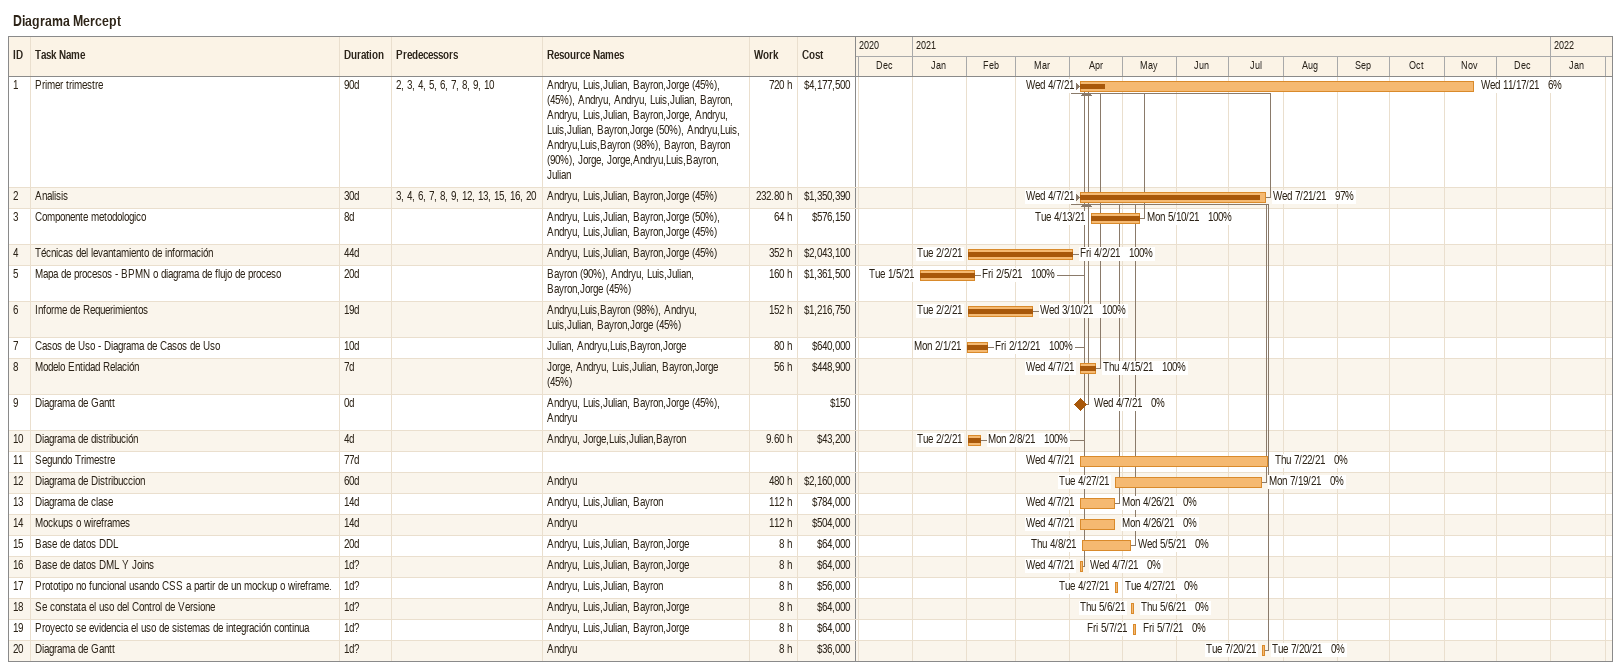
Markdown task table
Diagrama Mercept

| ID | Task | Duration | Start | Finish | Predecessors | Resources | % complete | Work (h) | Cost ($) |
|---|---|---|---|---|---|---|---|---|---|
| 1 | Primer trimestre | 90d | 2021-04-07 | 2021-11-17 | 2, 3, 4, 5, 6, 7, 8, 9, 10 | Andryu, Luis,Julian, Bayron,Jorge (45%), (45%), Andryu, Andryu, Luis,Julian, Bayron, Andryu, Luis,Julian, Bayron,Jorge, Andryu, Luis,Julian, Bayron,Jorge (50%), Andryu,Luis, Andryu,Luis,Bayron (98%), Bayron, Bayron (90%), Jorge, Jorge,Andryu,Luis,Bayron, Julian | 6 | 720 | 4177500 |
| 2 | Analisis | 30d | 2021-04-07 | 2021-07-21 | 3, 4, 6, 7, 8, 9, 12, 13, 15, 16, 20 | Andryu, Luis,Julian, Bayron,Jorge (45%) | 97 | 232.80 | 1350390 |
| 3 | Componente metodologico | 8d | 2021-04-13 | 2021-05-10 |  | Andryu, Luis,Julian, Bayron,Jorge (50%), Andryu, Luis,Julian, Bayron,Jorge (45%) | 100 | 64 | 576150 |
| 4 | Técnicas del levantamiento de información | 44d | 2021-02-02 | 2021-04-02 |  | Andryu, Luis,Julian, Bayron,Jorge (45%) | 100 | 352 | 2043100 |
| 5 | Mapa de procesos - BPMN o diagrama de flujo de proceso | 20d | 2021-01-05 | 2021-02-05 |  | Bayron (90%), Andryu, Luis,Julian, Bayron,Jorge (45%) | 100 | 160 | 1361500 |
| 6 | Informe de Requerimientos | 19d | 2021-02-02 | 2021-03-10 |  | Andryu,Luis,Bayron (98%), Andryu, Luis,Julian, Bayron,Jorge (45%) | 100 | 152 | 1216750 |
| 7 | Casos de Uso - Diagrama de Casos de Uso | 10d | 2021-02-01 | 2021-02-12 |  | Julian, Andryu,Luis,Bayron,Jorge | 100 | 80 | 640000 |
| 8 | Modelo Entidad Relación | 7d | 2021-04-07 | 2021-04-15 |  | Jorge, Andryu, Luis,Julian, Bayron,Jorge (45%) | 100 | 56 | 448900 |
| 9 | Diagrama de Gantt | 0d | 2021-04-07 | 2021-04-07 |  | Andryu, Luis,Julian, Bayron,Jorge (45%), Andryu | 0 |  | 150 |
| 10 | Diagrama de distribución | 4d | 2021-02-02 | 2021-02-08 |  | Andryu, Jorge,Luis,Julian,Bayron | 100 | 9.60 | 43200 |
| 11 | Segundo Trimestre | 77d | 2021-04-07 | 2021-07-22 |  |  | 0 |  |  |
| 12 | Diagrama de Distribuccion | 60d | 2021-04-27 | 2021-07-19 |  | Andryu | 0 | 480 | 2160000 |
| 13 | Diagrama de clase | 14d | 2021-04-07 | 2021-04-26 |  | Andryu, Luis,Julian, Bayron | 0 | 112 | 784000 |
| 14 | Mockups o wireframes | 14d | 2021-04-07 | 2021-04-26 |  | Andryu | 0 | 112 | 504000 |
| 15 | Base de datos DDL | 20d | 2021-04-08 | 2021-05-05 |  | Andryu, Luis,Julian, Bayron,Jorge | 0 | 8 | 64000 |
| 16 | Base de datos DML Y Joins | 1d? | 2021-04-07 | 2021-04-07 |  | Andryu, Luis,Julian, Bayron,Jorge | 0 | 8 | 64000 |
| 17 | Prototipo no funcional usando CSS a partir de un mockup o wireframe. | 1d? | 2021-04-27 | 2021-04-27 |  | Andryu, Luis,Julian, Bayron | 0 | 8 | 56000 |
| 18 | Se constata el uso del Control de Versione | 1d? | 2021-05-06 | 2021-05-06 |  | Andryu, Luis,Julian, Bayron,Jorge | 0 | 8 | 64000 |
| 19 | Proyecto se evidencia el uso de sistemas de integración continua | 1d? | 2021-05-07 | 2021-05-07 |  | Andryu, Luis,Julian, Bayron,Jorge | 0 | 8 | 64000 |
| 20 | Diagrama de Gantt | 1d? | 2021-07-20 | 2021-07-20 |  | Andryu | 0 | 8 | 36000 |
